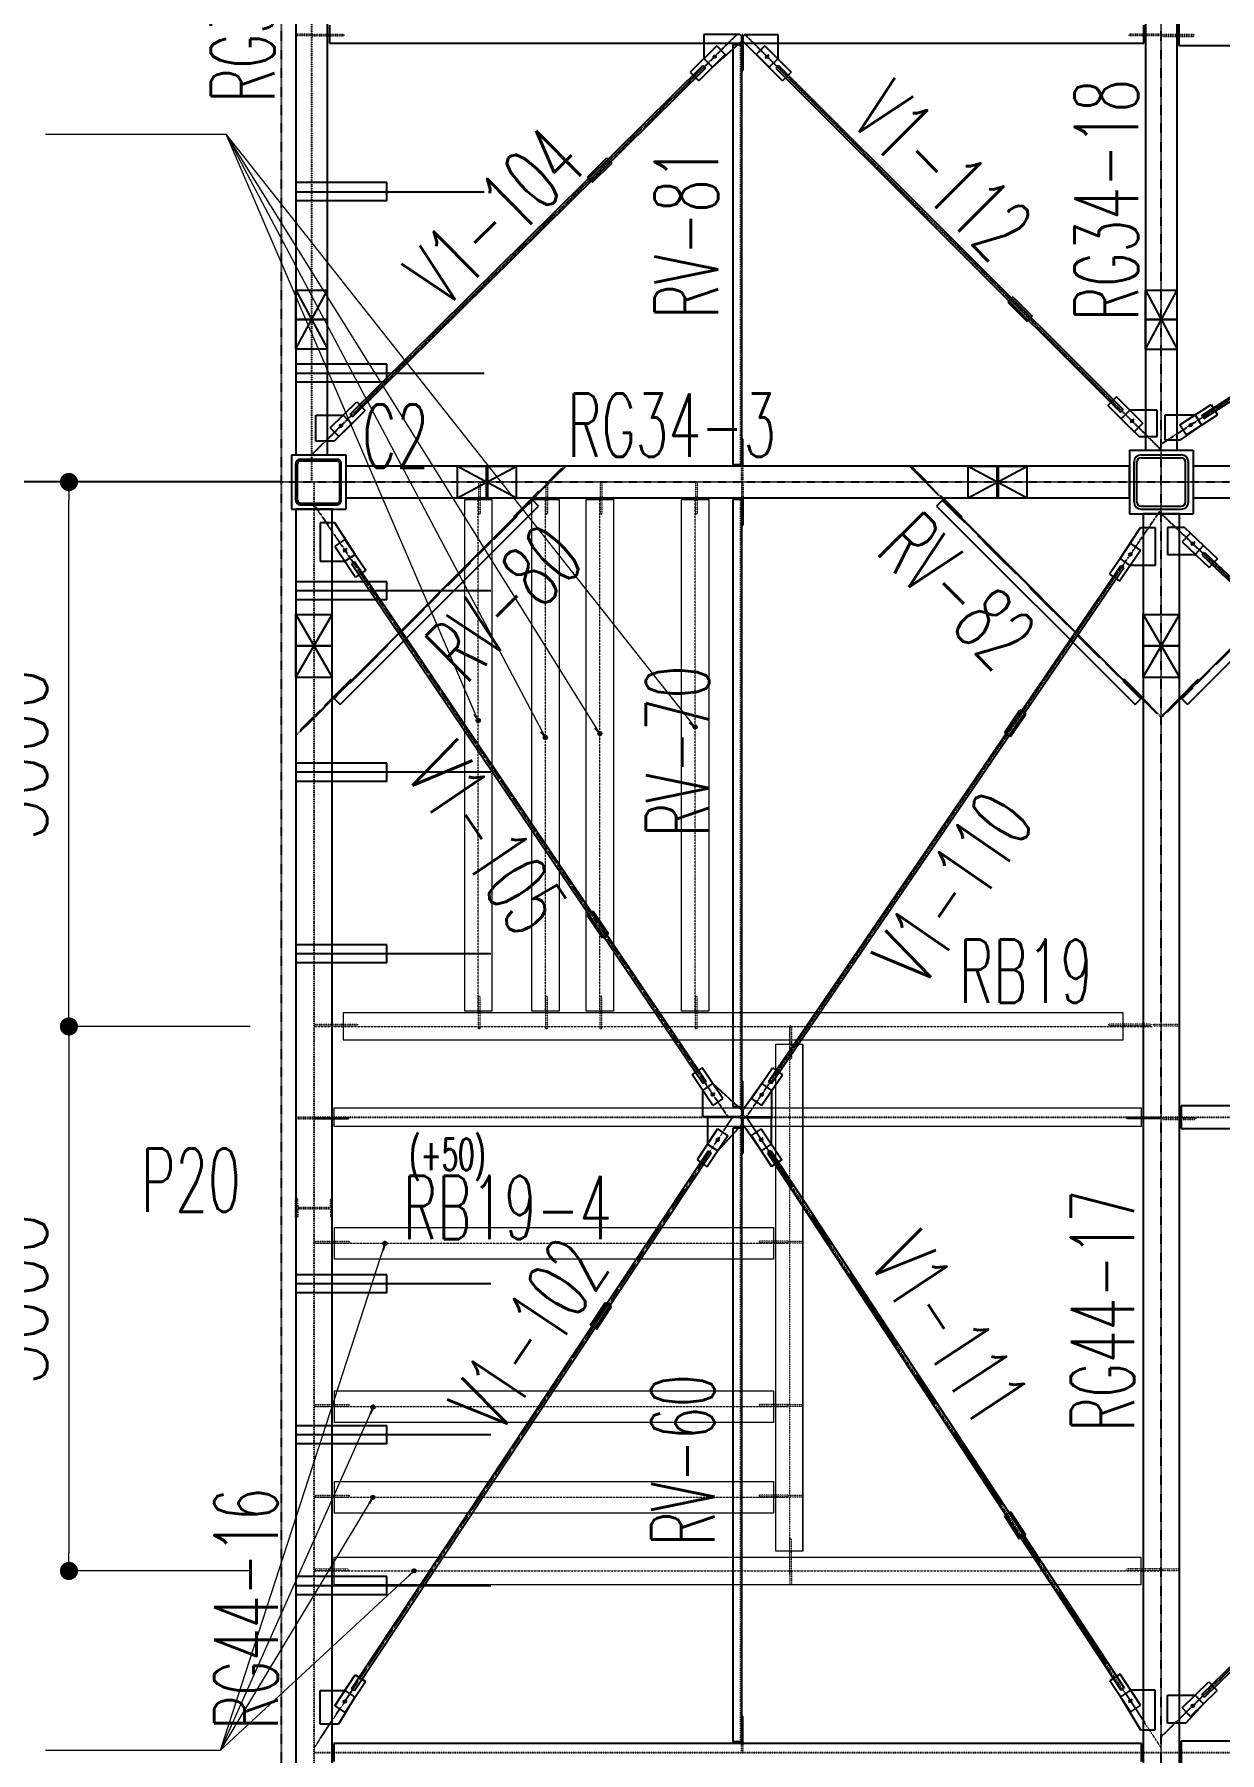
# Model space of a CAD drawing. Header units: millimetres. Extents: x -87051 to 180003, y -2961 to 97158.
# Drawn here: x 109552 to 116086, y 33099 to 42567 of the extents above; entities that cross this region are included whole.
import ezdxf

# ---------------------------------------------------------------- set-up
doc = ezdxf.new("R2010")
doc.units = ezdxf.units.MM
doc.header["$LTSCALE"] = 0.2
doc.header["$PDMODE"] = 1
doc.linetypes.add('CENTER', pattern=[2, 1.25, -0.25, 0.25, -0.25])
doc.linetypes.add('HIDDEN', pattern=[0.375, 0.25, -0.125])
doc.layers.get('Defpoints').update_dxf_attribs({"color": 40})
doc.layers.add('01-寸法１', color=6, linetype='Continuous')
doc.layers.add('ZZ-COMMENT', color=6, linetype='Continuous')
for name, color, linetype, lineweight, true_color in [('A_寸法', 1, 'Continuous', 9, 0xff0000), ('S-撤去', 5, 'Continuous', 9, 0x0000ff), ('S-新設', 1, 'Continuous', 9, 0xff0000)]:
    doc.layers.add(name, color=color, linetype=linetype, lineweight=lineweight, true_color=true_color)
doc.styles.add('Dim', font='simplex.shx', dxfattribs={"width": 0.7, "bigfont": 'extfont2.shx'})
doc.styles.get("Standard").update_dxf_attribs({"font": 'simplex.shx', "width": 0.8, "height": 700, "bigfont": 'extfont2.shx'})
doc.dimstyles.new('1-200', dxfattribs={"dimscale": 200, "dimtxt": 3, "dimasz": 1, "dimexe": 1, "dimexo": 1, "dimgap": 1, "dimtad": 1, "dimdec": 0, "dimtxsty": 'Dim', "dimblk": 'DOT', "dimcen": 2.5, "dimadec": 0, "dimazin": 0, "dimtfac": 1, "dimtdec": 0, "dimtix": 1, "dimtmove": 2, "dimatfit": 3, "dimldrblk": '引出線', "dimfxl": 1, "dimlwd": -1, "dimlwe": -1, "dimarcsym": 0})

# ---------------------------------------------------------------- blocks, each defined once
blk = doc.blocks.new('_Dot')
at = {"color": 0, "linetype": 'ByBlock', "lineweight": -2}
blk.add_line((-0.5, 0), (-1, 0), dxfattribs=at)
at = {"color": 0, "linetype": 'ByBlock', "const_width": 0.5}
blk.add_lwpolyline([(-0.25, 0, 1), (0.25, 0, 1)], format="xyb", close=True, dxfattribs=at)
blk = doc.blocks.new('*D7')
at = {"layer": 'A_寸法', "color": 0, "transparency": 16777216}
for p, q in [((110742.3, 40100.6), (109742.4, 40100.6)), ((109742.4, 37200.6), (109742.4, 40000.6)), ((110742.3, 37100.6), (109742.4, 37100.6))]:
    blk.add_line(p, q, dxfattribs=at)
at = {"layer": 'Defpoints', "color": 0, "transparency": 16777216}
for p in [(109742.4, 40100.6), (110742.3, 40100.6), (110742.3, 37100.6)]:
    blk.add_point(p, dxfattribs=at)
at = {"layer": 'A_寸法', "color": 0, "transparency": 16777216, "xscale": 100, "yscale": 100, "zscale": 100}
for p, rotation in [((109742.4, 40100.6), 90), ((109742.4, 37100.6), 270)]:
    blk.add_blockref('_Dot', p, dxfattribs=dict(at, rotation=rotation))
at = {"layer": 'A_寸法', "color": 0, "transparency": 16777216, "insert": (109422.4, 38600.6), "char_height": 400, "attachment_point": 5, "rotation": 90, "style": 'Dim'}
blk.add_mtext('3000', dxfattribs=at)
blk = doc.blocks.new('引出線')
at = {"color": 0, "linetype": 'ByBlock'}
for points in [[(0, 0), (-1.96, -0.4)], [(-1, 0), (0, 0)]]:
    blk.add_lwpolyline(points, dxfattribs=at)
blk = doc.blocks.new('*D6')
at = {"layer": 'A_寸法', "color": 0, "transparency": 16777216}
for p, q in [((110742.3, 37100.6), (109742.4, 37100.6)), ((109742.4, 37000.6), (109742.4, 34200.6)), ((110742.3, 34100.6), (109742.4, 34100.6))]:
    blk.add_line(p, q, dxfattribs=at)
at = {"layer": 'Defpoints', "color": 0, "transparency": 16777216}
for p in [(110742.3, 37100.6), (109742.4, 34100.6), (110742.3, 34100.6)]:
    blk.add_point(p, dxfattribs=at)
at = {"layer": 'A_寸法', "color": 0, "transparency": 16777216, "xscale": 100, "yscale": 100, "zscale": 100}
for p, rotation in [((109742.4, 37100.6), 90), ((109742.4, 34100.6), 270)]:
    blk.add_blockref('_Dot', p, dxfattribs=dict(at, rotation=rotation))
at = {"layer": 'A_寸法', "color": 0, "transparency": 16777216, "insert": (109422.4, 35600.6), "char_height": 400, "attachment_point": 5, "rotation": 90, "style": 'Dim'}
blk.add_mtext('3000', dxfattribs=at)
blk = doc.blocks.new('DOTSMALL')
at = {"color": 0, "linetype": 'ByBlock'}
blk.add_line((0, 0), (-1, 0), dxfattribs=at)
for radius in [0.25, 0.17, 0.09]:
    blk.add_circle((0, 0), radius, dxfattribs=at)

msp = doc.modelspace()

# ---------------------------------------------------------------- linework, layer by layer
at = {"color": 8, "linetype": 'CENTER'}
for p, q in [((110913.9, 16500.6), (110913.9, 47350.6)), ((115763.9, 16500.6), (115763.9, 47350.6)), ((111080.9, 40250.6), (113426.4, 42568.1)), ((113466.4, 42568.1), (115763.9, 40275.6)), ((115763.9, 40310.6), (119263.9, 42568.1)), ((110913.9, 40100.6), (161113.9, 40100.6)), ((111093.4, 39975.6), (113376.4, 36600.6)), ((113476.4, 36600.6), (115763.9, 39950.6)), ((115763.9, 39925.6), (119263.9, 36600.6)), ((111093.4, 33125.6), (113401.4, 36600.6)), ((113476.4, 36600.6), (115763.9, 33125.6)), ((115763.9, 33187.6), (119263.9, 36600.6))]:
    msp.add_line(p, q, dxfattribs=at)
at = {"color": 8, "linetype": 'HIDDEN'}
for p, q in [((111080.9, 40100.6), (111080.9, 45073.6)), ((111077.9, 42565.9), (110993.9, 42565.9)), ((110993.9, 42565.9), (110993.9, 42559.9)), ((111077.9, 42559.9), (110993.9, 42559.9)), ((111077.9, 42565.9), (111077.9, 42559.9)), ((111083.9, 42565.9), (111167.9, 42565.9)), ((111083.9, 42565.9), (111083.9, 42559.9)), ((111083.9, 42559.9), (111167.9, 42559.9)), ((111177.9, 42565.9), (111257.9, 42565.9)), ((111177.9, 42559.9), (111257.9, 42559.9)), ((111257.9, 42565.9), (111257.9, 42559.9)), ((113451.4, 42565.9), (113451.4, 42518.6)), ((113451.4, 42565.9), (113457.4, 42565.9)), ((113457.4, 42565.9), (113457.4, 42518.6)), ((115666.9, 42565.9), (115586.9, 42565.9)), ((115586.9, 42565.9), (115586.9, 42559.9)), ((115666.9, 42559.9), (115586.9, 42559.9)), ((115760.9, 42565.9), (115676.9, 42565.9)), ((115760.9, 42559.9), (115676.9, 42559.9)), ((115760.9, 42565.9), (115760.9, 42559.9)), ((115766.9, 42565.6), (115850.9, 42565.6)), ((115766.9, 42565.6), (115766.9, 42556.6)), ((115766.9, 42556.6), (115850.9, 42556.6)), ((115860.9, 42565.6), (115940.9, 42565.6)), ((115860.9, 42556.6), (115940.9, 42556.6)), ((115940.9, 42565.6), (115940.9, 42556.6)), ((113446.4, 40197.6), (113446.4, 42508.6)), ((112387.9, 40103.6), (112471.9, 40187.6)), ((112396.4, 40103.6), (112480.4, 40187.6)), ((112471.9, 40187.6), (112480.4, 40187.6)), ((113451.4, 40103.6), (113451.4, 40187.6)), ((113457.4, 40103.6), (113457.4, 40187.6)), ((114460.9, 40103.6), (114376.9, 40187.6)), ((114385.4, 40187.6), (114376.9, 40187.6)), ((114469.4, 40103.6), (114385.4, 40187.6)), ((111093.4, 29600.6), (111093.4, 40100.6)), ((112381.9, 40097.6), (112297.9, 40013.6)), ((112386.1, 40093.4), (112306.4, 40013.6)), ((112381.9, 40097.6), (112386.1, 40093.4)), ((112387.9, 40103.6), (112396.4, 40103.6)), ((113451.4, 40103.6), (113457.4, 40103.6)), ((113451.4, 40097.6), (113451.4, 40013.6)), ((113451.4, 40097.6), (113457.4, 40097.6)), ((113457.4, 40097.6), (113457.4, 40013.6)), ((114469.4, 40103.6), (114460.9, 40103.6)), ((114475.4, 40097.6), (114471.1, 40093.4)), ((114471.1, 40093.4), (114550.9, 40013.6)), ((114475.4, 40097.6), (114559.4, 40013.6)), ((111206.4, 38906.6), (112299.9, 40000.1)), ((113446.4, 36660.1), (113446.4, 40003.6)), ((114557.3, 40000.1), (115650.8, 38906.6)), ((115876.9, 38906.6), (116970.4, 40000.1)), ((111097.4, 38813.1), (111192.9, 38908.6)), ((111101.6, 38808.9), (111192.9, 38900.1)), ((115759.9, 38813.1), (115664.4, 38908.6)), ((115755.6, 38808.9), (115664.4, 38900.1)), ((115767.9, 38813.1), (115863.4, 38908.6)), ((115772.1, 38808.9), (115863.4, 38900.1)), ((111089.4, 38805.1), (110993.9, 38709.6)), ((111089.4, 38796.6), (110993.9, 38701.1)), ((111089.4, 38805.1), (111089.4, 38796.6)), ((111097.4, 38813.1), (111101.6, 38808.9)), ((115759.9, 38813.1), (115755.6, 38808.9)), ((115767.9, 38813.1), (115772.1, 38808.9)), ((110993.9, 38709.6), (110993.9, 38701.1)), ((113451.4, 36602.9), (113451.4, 36650.1)), ((113457.4, 36602.9), (113457.4, 36650.1)), ((111089.4, 36598.4), (110993.9, 36598.4)), ((110993.9, 36598.4), (110993.9, 36592.4)), ((111089.4, 36592.4), (110993.9, 36592.4)), ((111089.4, 36598.4), (111089.4, 36592.4)), ((111093.4, 36600.6), (115763.9, 36600.6)), ((113451.4, 36602.9), (113457.4, 36602.9)), ((113451.4, 36598.4), (113451.4, 36551.1)), ((113451.4, 36598.4), (113457.4, 36598.4)), ((113457.4, 36598.4), (113457.4, 36551.1)), ((115763.9, 36600.6), (122863.9, 36600.6)), ((115767.9, 36598.1), (115863.4, 36598.1)), ((115767.9, 36598.1), (115767.9, 36589.1)), ((115767.9, 36589.1), (115863.4, 36589.1)), ((115873.4, 36598.1), (115953.4, 36598.1)), ((115873.4, 36589.1), (115953.4, 36589.1)), ((115953.4, 36598.1), (115953.4, 36589.1)), ((113446.4, 33160.1), (113446.4, 36541.1)), ((110993.9, 36050.6), (110993.9, 36150.6)), ((111001.9, 36150.6), (110993.9, 36150.6)), ((111001.9, 36111.4), (111001.9, 36150.6)), ((111001.9, 36089.9), (111001.9, 36050.6)), ((111009.9, 36103.4), (111177.9, 36103.4)), ((111009.9, 36097.9), (111177.9, 36097.9)), ((111185.9, 36150.6), (111193.9, 36150.6)), ((111185.9, 36111.4), (111185.9, 36150.6)), ((111185.9, 36089.9), (111185.9, 36050.6)), ((111193.9, 36050.6), (111193.9, 36150.6)), ((111001.9, 36050.6), (110993.9, 36050.6)), ((111185.9, 36050.6), (111193.9, 36050.6)), ((113451.4, 33102.9), (113451.4, 33150.1)), ((113457.4, 33102.9), (113457.4, 33150.1)), ((111093.4, 33100.6), (115763.9, 33100.6)), ((113451.4, 33102.9), (113457.4, 33102.9)), ((115763.9, 33100.6), (122863.9, 33100.6))]:
    msp.add_line(p, q, dxfattribs=at)
at = {"color": 8, "linetype": 'Continuous'}
for p, q in [((110993.9, 44130.6), (110993.9, 40998.4)), ((111167.9, 40998.4), (111167.9, 44130.6)), ((115676.9, 44130.6), (115676.9, 40998.3)), ((115850.9, 40998.3), (115850.9, 44130.6)), ((111177.9, 42617.6), (111177.9, 42518.6)), ((115666.9, 42518.6), (115666.9, 42617.6)), ((115860.9, 42630.1), (115860.9, 42506.1)), ((111167.9, 42565.9), (111177.9, 42565.9)), ((111167.9, 42559.9), (111177.9, 42559.9)), ((111177.9, 42518.6), (115666.9, 42518.6)), ((113441.4, 42565.9), (113242.1, 42565.9)), ((113242.1, 42565.9), (113242.1, 42433.1)), ((113289.2, 42385.4), (113451.4, 42528.6)), ((113441.4, 42565.9), (113451.4, 42555.9)), ((113451.4, 42528.6), (113451.4, 42555.9)), ((113451.4, 42518.6), (113451.4, 42508.6)), ((113467.4, 42565.9), (113457.4, 42555.9)), ((113457.4, 42528.6), (113457.4, 42555.9)), ((113602, 42385.5), (113457.4, 42528.6)), ((113457.4, 42518.6), (113457.4, 42508.6)), ((113467.4, 42565.9), (113649.3, 42565.9)), ((113649.3, 42565.9), (113649.3, 42432.9)), ((115676.9, 42565.9), (115666.9, 42565.9)), ((115676.9, 42559.9), (115666.9, 42559.9)), ((115850.9, 42565.6), (115860.9, 42565.6)), ((115850.9, 42556.6), (115860.9, 42556.6)), ((113313.2, 42503.4), (113167.4, 42359.3)), ((113360.3, 42455.7), (113214.5, 42311.6)), ((113242.1, 42433.1), (113289.2, 42385.4)), ((113311.2, 42454.4), (113291.2, 42434.4)), ((113291.2, 42444.4), (113311.2, 42444.4)), ((113301.2, 42454.4), (113301.2, 42434.4)), ((113313.2, 42503.4), (113360.3, 42455.7)), ((113451.4, 42508.6), (113401.4, 42508.6)), ((113401.4, 42508.6), (113401.4, 40197.6)), ((113451.4, 40197.6), (113451.4, 42508.6)), ((113451.4, 42508.6), (113451.4, 42368.6)), ((113457.4, 42508.6), (113457.4, 42368.6)), ((113578.5, 42503.5), (113531.2, 42456.1)), ((113531.2, 42456.1), (113676.3, 42311.3)), ((113578.5, 42503.5), (113723.6, 42358.7)), ((113600.3, 42454.5), (113580.3, 42434.5)), ((113580.3, 42444.5), (113600.3, 42444.5)), ((113590.3, 42454.5), (113590.3, 42434.5)), ((113649.3, 42432.9), (113602, 42385.5)), ((115860.9, 42506.1), (122766.9, 42506.1)), ((111292.2, 40473.5), (113237.3, 42395.3)), ((111306.3, 40459.3), (113251.3, 42381.1)), ((113167.4, 42359.3), (113214.5, 42311.6)), ((113237.3, 42395.3), (113251.3, 42381.1)), ((113451.4, 42368.6), (113457.4, 42368.6)), ((113654, 42395.1), (113639.8, 42380.9)), ((113639.8, 42380.9), (115538.8, 40486.1)), ((113654, 42395.1), (115552.9, 40500.2)), ((113723.6, 42358.7), (113676.3, 42311.3)), ((115987.9, 40467), (118986.2, 42400.9)), ((115998.7, 40450.2), (118997, 42384.1)), ((112600.9, 41780.6), (112707.6, 41886)), ((112629, 41752.1), (112735.7, 41857.5)), ((112707.6, 41886), (112735.7, 41857.5)), ((112600.9, 41780.6), (112629, 41752.1)), ((111493.9, 41750.1), (110993.9, 41750.1)), ((110993.9, 41700.1), (112030.9, 41700.1)), ((111493.9, 41650.1), (111493.9, 41750.1)), ((111493.9, 41650.1), (110993.9, 41650.1)), ((110993.4, 41158.4), (111168.4, 41158.4)), ((110993.4, 40833.4), (110993.4, 41158.4)), ((110993.4, 40833.4), (111168.4, 41158.4)), ((110993.4, 41158.4), (111168.4, 40833.4)), ((111168.4, 40833.4), (111168.4, 41158.4)), ((114945.9, 41120.1), (114917.6, 41091.8)), ((114917.6, 41091.8), (115023.8, 40985.8)), ((114945.9, 41120.1), (115052.1, 41014.2)), ((115676.4, 41158.3), (115851.4, 41158.3)), ((115676.4, 40833.3), (115676.4, 41158.3)), ((115676.4, 40833.3), (115851.4, 41158.3)), ((115676.4, 41158.3), (115851.4, 40833.3)), ((115851.4, 40833.3), (115851.4, 41158.3)), ((110993.9, 40998.4), (111167.9, 40998.4)), ((115052.1, 41014.2), (115023.8, 40985.8)), ((115676.9, 40998.3), (115850.9, 40998.3)), ((111167.9, 40993.4), (110993.9, 40993.4)), ((110993.9, 40993.4), (110993.9, 40250.6)), ((111167.9, 40250.6), (111167.9, 40993.4)), ((115850.9, 40993.3), (115676.9, 40993.3)), ((115676.9, 40993.3), (115676.9, 40275.6)), ((115850.9, 40275.6), (115850.9, 40993.3)), ((110993.4, 40833.4), (111168.4, 40833.4)), ((115676.4, 40833.3), (115851.4, 40833.3)), ((111493.9, 40750.1), (110993.9, 40750.1)), ((111493.9, 40650.1), (111493.9, 40750.1)), ((110993.9, 40700.1), (112030.9, 40700.1)), ((111493.9, 40650.1), (110993.9, 40650.1)), ((111183.2, 40398.8), (111329.1, 40542.9)), ((111329.1, 40542.9), (111376.2, 40495.3)), ((115516.4, 40569.9), (115469.1, 40522.4)), ((115614.2, 40377.6), (115469.1, 40522.4)), ((115661.5, 40425.1), (115516.4, 40569.9)), ((115865.9, 40416.3), (116038.2, 40527.4)), ((116038.2, 40527.4), (116074.5, 40471.1)), ((111102.9, 40325.6), (111102.9, 40469.1)), ((111102.9, 40469.1), (111254.4, 40469.1)), ((111230.3, 40351.2), (111376.2, 40495.3)), ((111254.4, 40469.1), (111301.5, 40421.5)), ((111306.3, 40459.3), (111292.2, 40473.5)), ((115538.8, 40486.1), (115552.9, 40500.2)), ((115590.8, 40495.7), (115543.4, 40448.3)), ((115543.4, 40448.3), (115641.3, 40350.6)), ((115741.9, 40495.7), (115590.8, 40495.7)), ((115612.5, 40446.7), (115592.5, 40426.7)), ((115592.5, 40436.7), (115612.5, 40436.7)), ((115602.5, 40446.7), (115602.5, 40426.7)), ((115741.9, 40350.6), (115741.9, 40495.7)), ((115785.9, 40330.6), (115785.9, 40470.5)), ((115785.9, 40470.5), (115949.9, 40470.5)), ((115902.2, 40360), (116074.5, 40471.1)), ((115949.9, 40470.5), (115986.3, 40414.2)), ((115998.7, 40450.2), (115987.9, 40467)), ((111183.2, 40398.8), (111230.3, 40351.2)), ((111301.5, 40421.5), (111204.4, 40325.6)), ((111252.4, 40420.2), (111232.4, 40400.2)), ((111232.4, 40410.2), (111252.4, 40410.2)), ((111242.4, 40420.2), (111242.4, 40400.2)), ((113451.4, 40197.6), (113451.4, 40337.6)), ((113451.4, 40337.6), (113457.4, 40337.6)), ((113457.4, 40197.6), (113457.4, 40337.6)), ((115661.5, 40425.1), (115614.2, 40377.6)), ((115641.3, 40350.6), (115741.9, 40350.6)), ((115865.9, 40416.3), (115902.2, 40360)), ((115986.3, 40414.2), (115865.9, 40330.6)), ((115936.1, 40425.2), (115916.1, 40405.2)), ((115916.1, 40415.2), (115936.1, 40415.2)), ((115926.1, 40425.2), (115926.1, 40405.2)), ((110968.9, 40250.6), (111268.9, 40250.6)), ((110968.9, 40250.6), (110968.9, 39950.6)), ((110993.9, 40250.6), (111167.9, 40250.6)), ((111204.4, 40325.6), (111102.9, 40325.6)), ((111268.9, 40250.6), (111268.9, 39950.6)), ((115588.9, 40275.6), (115938.9, 40275.6)), ((115588.9, 40275.6), (115588.9, 39925.6)), ((115653.9, 40250.6), (115873.9, 40250.6)), ((115676.9, 40275.6), (115850.9, 40275.6)), ((115865.9, 40330.6), (115785.9, 40330.6)), ((115938.9, 40275.6), (115938.9, 39925.6)), ((110993.9, 39998.1), (110993.9, 40203.1)), ((111002.9, 39998.1), (111002.9, 40203.1)), ((111016.4, 40225.6), (111221.4, 40225.6)), ((111016.4, 40216.6), (111221.4, 40216.6)), ((111234.9, 39998.1), (111234.9, 40203.1)), ((111243.9, 39998.1), (111243.9, 40203.1)), ((111268.9, 40187.6), (111268.9, 40013.6)), ((112043.9, 40187.6), (111268.9, 40187.6)), ((111883.9, 40188.1), (112208.9, 40188.1)), ((111883.9, 40013.1), (111883.9, 40188.1)), ((111883.9, 40013.1), (112208.9, 40188.1)), ((111883.9, 40188.1), (112208.9, 40013.1)), ((112043.9, 40013.6), (112043.9, 40187.6)), ((112048.9, 40187.6), (112048.9, 40013.6)), ((114858.9, 40187.6), (112048.9, 40187.6)), ((112208.9, 40013.1), (112208.9, 40188.1)), ((113401.4, 40197.6), (113451.4, 40197.6)), ((113451.4, 40187.6), (113451.4, 40197.6)), ((113457.4, 40187.6), (113457.4, 40197.6)), ((114698.9, 40188.1), (115023.9, 40188.1)), ((114698.9, 40013.1), (114698.9, 40188.1)), ((114698.9, 40013.1), (115023.9, 40188.1)), ((114698.9, 40188.1), (115023.9, 40013.1)), ((114858.9, 40013.6), (114858.9, 40187.6)), ((114863.9, 40187.6), (114863.9, 40013.6)), ((115588.9, 40187.6), (114863.9, 40187.6)), ((115023.9, 40013.1), (115023.9, 40188.1)), ((115588.9, 40013.6), (115588.9, 40187.6)), ((115613.9, 39990.6), (115613.9, 40210.6)), ((115629.9, 39990.6), (115629.9, 40210.6)), ((115653.9, 40234.6), (115873.9, 40234.6)), ((115897.9, 39990.6), (115897.9, 40210.6)), ((115913.9, 39990.6), (115913.9, 40210.6)), ((115938.9, 40187.6), (115938.9, 40013.6)), ((116663.9, 40187.6), (115938.9, 40187.6)), ((110913.9, 40100.6), (106513.9, 40100.6)), ((110913.9, 40100.6), (106513.9, 40100.6)), ((111016.4, 39984.6), (111221.4, 39984.6)), ((111016.4, 39975.6), (111221.4, 39975.6)), ((112296.4, 40003.6), (111202.9, 38910.1)), ((111238.2, 38874.8), (112331.7, 39968.3)), ((111268.9, 40013.6), (112043.9, 40013.6)), ((111883.9, 40013.1), (112208.9, 40013.1)), ((112048.9, 40013.6), (114858.9, 40013.6)), ((112292.1, 40007.9), (112193.1, 39908.9)), ((112296.4, 40003.6), (112197.4, 39904.6)), ((112297.9, 40013.6), (112292.1, 40007.9)), ((112306.4, 40013.6), (112296.4, 40003.6)), ((112331.7, 39968.3), (112296.4, 40003.6)), ((113451.4, 40003.6), (113401.4, 40003.6)), ((113401.4, 40003.6), (113401.4, 36660.1)), ((113451.4, 40013.6), (113451.4, 40003.6)), ((113451.4, 36660.1), (113451.4, 40003.6)), ((113451.4, 40003.6), (113451.4, 39863.6)), ((113457.4, 40013.6), (113457.4, 40003.6)), ((113457.4, 40003.6), (113457.4, 39863.6)), ((114560.9, 40003.6), (114525.5, 39968.3)), ((114525.5, 39968.3), (115619, 38874.8)), ((114550.9, 40013.6), (114560.9, 40003.6)), ((114559.4, 40013.6), (114565.1, 40007.9)), ((115654.4, 38910.1), (114560.9, 40003.6)), ((114560.9, 40003.6), (114659.9, 39904.6)), ((114565.1, 40007.9), (114664.1, 39908.9)), ((114698.9, 40013.1), (115023.9, 40013.1)), ((114863.9, 40013.6), (115588.9, 40013.6)), ((115653.9, 39966.6), (115873.9, 39966.6)), ((116966.9, 40003.6), (115873.4, 38910.1)), ((115908.7, 38874.8), (117002.2, 39968.3)), ((115938.9, 40013.6), (116663.9, 40013.6)), ((110968.9, 39950.6), (111268.9, 39950.6)), ((111192.9, 39950.6), (110993.9, 39950.6)), ((110993.9, 39950.6), (110993.9, 39200.6)), ((111127.9, 39875.6), (111127.9, 39663.6)), ((111207.9, 39875.6), (111127.9, 39875.6)), ((111192.9, 39200.6), (111192.9, 39950.6)), ((111319.5, 39701.2), (111207.9, 39875.6)), ((112193.1, 39908.9), (112197.4, 39904.6)), ((113451.4, 39863.6), (113457.4, 39863.6)), ((114664.1, 39908.9), (114659.9, 39904.6)), ((115588.9, 39925.6), (115938.9, 39925.6)), ((115653.9, 39950.6), (115873.9, 39950.6)), ((115863.4, 39925.6), (115664.4, 39925.6)), ((115664.4, 39925.6), (115664.4, 39200.6)), ((115863.4, 39200.6), (115863.4, 39925.6)), ((111263.4, 39784), (111208, 39746.5)), ((111263.4, 39784), (111378.3, 39614.2)), ((115537.7, 39678.8), (115649.4, 39850.6)), ((115649.4, 39850.6), (115729.4, 39850.6)), ((115729.4, 39850.6), (115729.4, 39641)), ((115798.4, 39850.6), (115798.4, 39701.6)), ((115891.5, 39850.6), (115798.4, 39850.6)), ((115924.7, 39819), (115878.6, 39770.5)), ((115878.6, 39770.5), (116027.2, 39629.3)), ((115997.2, 39750.2), (115891.5, 39850.6)), ((115924.7, 39819), (116073.3, 39677.8)), ((115947.9, 39770.3), (115927.9, 39750.3)), ((115937.9, 39770.3), (115937.9, 39750.3)), ((111208, 39746.5), (111322.8, 39576.7)), ((111273.7, 39733.8), (111253.7, 39713.8)), ((111253.7, 39723.8), (111273.7, 39723.8)), ((111263.7, 39733.8), (111263.7, 39713.8)), ((111264, 39663.6), (111319.5, 39701.2)), ((115594.1, 39761.4), (115478.5, 39592.1)), ((115649.4, 39723.6), (115533.8, 39554.3)), ((115593.1, 39641), (115537.7, 39678.8)), ((115603.6, 39711.2), (115583.6, 39691.2)), ((115583.6, 39701.2), (115603.6, 39701.2)), ((115593.6, 39711.2), (115593.6, 39691.2)), ((115594.1, 39761.4), (115649.4, 39723.6)), ((115798.4, 39701.6), (115951.1, 39701.6)), ((115927.9, 39760.3), (115947.9, 39760.3)), ((115951.1, 39701.6), (115997.2, 39750.2)), ((116002.8, 39712.5), (115989, 39698)), ((115989, 39698), (119056.2, 36784.2)), ((116002.8, 39712.5), (119069.9, 36798.7)), ((116073.3, 39677.8), (116027.2, 39629.3)), ((111127.9, 39663.6), (111264, 39663.6)), ((111316.8, 39663.2), (111300.3, 39652)), ((111300.3, 39652), (113238.7, 36786.3)), ((111316.8, 39663.2), (113255.2, 36797.6)), ((111378.3, 39614.2), (111322.8, 39576.7)), ((113598.4, 36797), (115540.2, 39640.8)), ((113614.9, 36785.7), (115556.7, 39629.5)), ((115478.5, 39592.1), (115533.8, 39554.3)), ((115540.2, 39640.8), (115556.7, 39629.5)), ((115729.4, 39641), (115593.1, 39641)), ((111493.9, 39551.1), (110993.9, 39551.1)), ((112068.9, 39501.1), (110993.9, 39501.1)), ((111493.9, 39451.1), (111493.9, 39551.1)), ((111493.9, 39451.1), (110993.9, 39451.1)), ((110993.4, 39370.6), (111193.4, 39370.6)), ((110993.4, 39025.6), (110993.4, 39370.6)), ((110993.4, 39025.6), (111193.4, 39370.6)), ((110993.4, 39370.6), (111193.4, 39025.6)), ((111193.4, 39025.6), (111193.4, 39370.6)), ((115663.9, 39370.6), (115863.9, 39370.6)), ((115663.9, 39025.6), (115663.9, 39370.6)), ((115663.9, 39025.6), (115863.9, 39370.6)), ((115663.9, 39370.6), (115863.9, 39025.6)), ((115863.9, 39025.6), (115863.9, 39370.6)), ((110993.9, 39200.6), (111192.9, 39200.6)), ((111192.9, 39195.6), (110993.9, 39195.6)), ((110993.9, 39195.6), (110993.9, 30496.3)), ((111192.9, 30496.3), (111192.9, 39195.6)), ((115664.4, 39200.6), (115863.4, 39200.6)), ((115863.4, 39195.6), (115664.4, 39195.6)), ((115664.4, 39195.6), (115664.4, 30496.3)), ((115863.4, 30496.3), (115863.4, 39195.6)), ((110993.4, 39025.6), (111193.4, 39025.6)), ((111198.6, 38914.4), (111297.6, 39013.4)), ((111202.9, 38910.1), (111301.9, 39009.1)), ((111297.6, 39013.4), (111301.9, 39009.1)), ((115559.6, 39013.4), (115555.4, 39009.1)), ((115654.4, 38910.1), (115555.4, 39009.1)), ((115658.6, 38914.4), (115559.6, 39013.4)), ((115663.9, 39025.6), (115863.9, 39025.6)), ((115869.1, 38914.4), (115968.1, 39013.4)), ((115873.4, 38910.1), (115972.4, 39009.1)), ((115968.1, 39013.4), (115972.4, 39009.1)), ((111192.9, 38908.6), (111198.6, 38914.4)), ((115664.4, 38908.6), (115658.6, 38914.4)), ((115863.4, 38908.6), (115869.1, 38914.4)), ((111192.9, 38900.1), (111202.9, 38910.1)), ((111202.9, 38910.1), (111238.2, 38874.8)), ((114899.7, 38720.5), (114984.3, 38844.4)), ((114932.8, 38698), (115017.3, 38821.8)), ((114984.3, 38844.4), (115017.3, 38821.8)), ((115619, 38874.8), (115654.4, 38910.1)), ((115664.4, 38900.1), (115654.4, 38910.1)), ((115863.4, 38900.1), (115873.4, 38910.1)), ((115873.4, 38910.1), (115908.7, 38874.8)), ((114899.7, 38720.5), (114932.8, 38698)), ((111493.9, 38551.1), (110993.9, 38551.1)), ((111493.9, 38451.1), (111493.9, 38551.1)), ((112068.9, 38501.1), (110993.9, 38501.1)), ((111493.9, 38451.1), (110993.9, 38451.1)), ((112632.3, 37736.3), (112599.2, 37713.9)), ((112599.2, 37713.9), (112683.2, 37589.6)), ((112632.3, 37736.3), (112716.4, 37612)), ((112716.4, 37612), (112683.2, 37589.6)), ((111493.9, 37551.1), (110993.9, 37551.1)), ((112068.9, 37501.1), (110993.9, 37501.1)), ((111493.9, 37451.1), (111493.9, 37551.1)), ((111493.9, 37451.1), (110993.9, 37451.1)), ((113232.7, 36872.8), (113177.2, 36835.3)), ((113292, 36665.5), (113177.2, 36835.3)), ((113347.5, 36703), (113232.7, 36872.8)), ((113505.7, 36702.9), (113621.3, 36872.2)), ((113561, 36665.1), (113676.6, 36834.4)), ((113621.3, 36872.2), (113676.6, 36834.4)), ((113236, 36748.3), (113291.5, 36785.9)), ((113236, 36602.9), (113236, 36748.3)), ((113238.7, 36786.3), (113255.2, 36797.6)), ((113301.8, 36735.7), (113281.8, 36715.7)), ((113291.5, 36785.9), (113451.4, 36640.1)), ((113291.8, 36735.7), (113291.8, 36715.7)), ((113451.4, 36660.1), (113451.4, 36800.1)), ((113451.4, 36800.1), (113457.4, 36800.1)), ((113457.4, 36660.1), (113457.4, 36800.1)), ((113562.1, 36785.5), (113457.4, 36640.1)), ((113571.5, 36735.3), (113551.5, 36715.3)), ((113561.5, 36735.3), (113561.5, 36715.3)), ((113617.4, 36747.7), (113562.1, 36785.5)), ((113614.9, 36785.7), (113598.4, 36797)), ((113617.4, 36602.9), (113617.4, 36747.7)), ((113281.8, 36725.7), (113301.8, 36725.7)), ((113347.5, 36703), (113292, 36665.5)), ((113401.4, 36660.1), (113451.4, 36660.1)), ((113451.4, 36650.1), (113451.4, 36660.1)), ((113451.4, 36640.1), (113451.4, 36612.9)), ((113457.4, 36650.1), (113457.4, 36660.1)), ((113457.4, 36640.1), (113457.4, 36612.9)), ((113505.7, 36702.9), (113561, 36665.1)), ((113551.5, 36725.3), (113571.5, 36725.3)), ((115873.4, 36662.6), (115873.4, 36538.6)), ((122754.4, 36662.6), (115873.4, 36662.6)), ((113441.4, 36602.9), (113236, 36602.9)), ((113441.4, 36598.4), (113262.8, 36598.4)), ((113262.8, 36598.4), (113262.8, 36452.5)), ((113318.6, 36415.5), (113451.4, 36561.1)), ((113441.4, 36602.9), (113451.4, 36612.9)), ((113441.4, 36598.4), (113451.4, 36588.4)), ((113451.4, 36561.1), (113451.4, 36588.4)), ((113451.4, 36551.1), (113451.4, 36541.1)), ((113467.4, 36602.9), (113457.4, 36612.9)), ((113467.4, 36598.4), (113457.4, 36588.4)), ((113457.4, 36561.1), (113457.4, 36588.4)), ((113557.8, 36416), (113457.4, 36561.1)), ((113457.4, 36551.1), (113457.4, 36541.1)), ((113467.4, 36602.9), (113617.4, 36602.9)), ((113467.4, 36598.4), (113613.8, 36598.4)), ((113613.8, 36598.4), (113613.8, 36452.8)), ((115863.4, 36598.1), (115873.4, 36598.1)), ((115863.4, 36589.1), (115873.4, 36589.1)), ((113318.2, 36535.8), (113204.7, 36365.1)), ((113374, 36498.8), (113260.5, 36328)), ((113262.8, 36452.5), (113318.6, 36415.5)), ((113328.4, 36485.7), (113308.4, 36465.7)), ((113308.4, 36475.7), (113328.4, 36475.7)), ((113318.2, 36535.8), (113374, 36498.8)), ((113318.4, 36485.7), (113318.4, 36465.7)), ((113451.4, 36541.1), (113401.4, 36541.1)), ((113401.4, 36541.1), (113401.4, 33160.1)), ((113451.4, 33160.1), (113451.4, 36541.1)), ((113451.4, 36541.1), (113451.4, 36401.1)), ((113457.4, 36541.1), (113457.4, 36401.1)), ((113558.8, 36536.3), (113502.8, 36499.5)), ((113502.8, 36499.5), (113615.6, 36328.3)), ((113568.3, 36486.2), (113548.3, 36466.2)), ((113548.3, 36476.2), (113568.3, 36476.2)), ((113613.8, 36452.8), (113557.8, 36416)), ((113558.3, 36486.2), (113558.3, 36466.2)), ((113558.8, 36536.3), (113671.5, 36365.1)), ((115873.4, 36538.6), (122754.4, 36538.6)), ((111299.2, 33453.5), (113265.8, 36414.6)), ((111315.8, 33442.5), (113282.5, 36403.5)), ((113204.7, 36365.1), (113260.5, 36328)), ((113265.8, 36414.6), (113282.5, 36403.5)), ((113451.4, 36401.1), (113457.4, 36401.1)), ((113610.7, 36414.8), (113593.9, 36403.8)), ((113593.9, 36403.8), (115541.6, 33445)), ((113610.7, 36414.8), (115558.4, 33456)), ((113671.5, 36365.1), (113615.6, 36328.3)), ((115988.2, 33420.3), (119060, 36415.8)), ((116002.1, 33406), (119074, 36401.5)), ((111493.9, 35732.1), (110993.9, 35732.1)), ((111493.9, 35632.1), (111493.9, 35732.1)), ((112068.9, 35682.1), (110993.9, 35682.1)), ((111493.9, 35632.1), (110993.9, 35632.1)), ((112616.7, 35455.3), (112699.7, 35580.2)), ((112650, 35433.2), (112733, 35558.1)), ((112699.7, 35580.2), (112733, 35558.1)), ((112616.7, 35455.3), (112650, 35433.2)), ((111493.9, 34900.6), (110993.9, 34900.6)), ((112068.9, 34850.6), (110993.9, 34850.6)), ((111493.9, 34800.6), (111493.9, 34900.6)), ((111493.9, 34800.6), (110993.9, 34800.6)), ((114932.1, 34425.5), (114898.7, 34403.5)), ((114898.7, 34403.5), (114981.2, 34278.2)), ((114932.1, 34425.5), (115014.6, 34300.2)), ((115014.6, 34300.2), (114981.2, 34278.2)), ((111493.9, 34069.1), (110993.9, 34069.1)), ((112068.9, 34019.1), (110993.9, 34019.1)), ((111493.9, 33969.1), (111493.9, 34069.1)), ((111493.9, 33969.1), (110993.9, 33969.1)), ((111207.7, 33358.2), (111321.1, 33529)), ((111321.1, 33529), (111376.9, 33491.9)), ((115536.7, 33531.6), (115480.8, 33494.8)), ((115649.5, 33360.4), (115536.7, 33531.6)), ((111127.9, 33255.6), (111127.9, 33441.5)), ((111127.9, 33441.5), (111263, 33441.5)), ((111263, 33441.5), (111318.8, 33404.5)), ((111263.5, 33321.2), (111376.9, 33491.9)), ((111315.8, 33442.5), (111299.2, 33453.5)), ((115593.5, 33323.5), (115480.8, 33494.8)), ((115594.5, 33443.9), (115538.5, 33407.1)), ((115541.6, 33445), (115558.4, 33456)), ((115729.4, 33443.9), (115594.5, 33443.9)), ((115729.4, 33225.6), (115729.4, 33443.9)), ((115878.7, 33346.3), (116025.4, 33489.5)), ((115925.5, 33298.4), (116072.2, 33441.5)), ((116025.4, 33489.5), (116072.2, 33441.5)), ((111207.7, 33358.2), (111263.5, 33321.2)), ((111318.8, 33404.5), (111227.9, 33255.6)), ((111273.2, 33391.3), (111253.2, 33371.3)), ((111253.2, 33381.3), (111273.2, 33381.3)), ((111263.2, 33391.3), (111263.2, 33371.3)), ((115538.5, 33407.1), (115649.4, 33225.6)), ((115604, 33393.7), (115584, 33373.7)), ((115584, 33383.7), (115604, 33383.7)), ((115649.5, 33360.4), (115593.5, 33323.5)), ((115594, 33393.7), (115594, 33373.7)), ((115798.4, 33262.6), (115798.4, 33416.2)), ((115798.4, 33416.2), (115950.3, 33416.2)), ((115878.7, 33346.3), (115925.5, 33298.4)), ((115997, 33368.2), (115898.4, 33262.6)), ((115947.9, 33367.3), (115927.9, 33347.3)), ((115927.9, 33357.3), (115947.9, 33357.3)), ((115937.9, 33367.3), (115937.9, 33347.3)), ((115950.3, 33416.2), (115997, 33368.2)), ((116002.1, 33406), (115988.2, 33420.3)), ((111227.9, 33255.6), (111127.9, 33255.6)), ((113451.4, 33160.1), (113451.4, 33300.1)), ((113451.4, 33300.1), (113457.4, 33300.1)), ((113457.4, 33160.1), (113457.4, 33300.1)), ((115898.4, 33262.6), (115798.4, 33262.6)), ((111202.9, 33150.1), (111202.9, 33051.1)), ((115654.4, 33150.1), (111202.9, 33150.1)), ((113401.4, 33160.1), (113451.4, 33160.1)), ((113451.4, 33150.1), (113451.4, 33160.1)), ((113457.4, 33150.1), (113457.4, 33160.1)), ((115649.4, 33225.6), (115729.4, 33225.6)), ((115654.4, 33051.1), (115654.4, 33150.1)), ((115873.4, 33162.6), (115873.4, 33038.6)), ((122754.4, 33162.6), (115873.4, 33162.6))]:
    msp.add_line(p, q, dxfattribs=at)
for centre in [(113301.2, 42444.4), (113590.3, 42444.5), (115602.5, 40436.7), (111242.4, 40410.2), (115926.1, 40415.2), (115937.9, 39760.3), (111263.7, 39723.8), (115593.6, 39701.2), (113291.8, 36725.7), (113561.5, 36725.3), (113318.4, 36475.7), (113558.3, 36476.2), (111263.2, 33381.3), (115594, 33383.7), (115937.9, 33357.3)]:
    msp.add_circle(centre, 6.7, dxfattribs=at)
for centre, radius, start, end in [((115653.9, 40210.6), 40, 90, 180), ((115873.9, 40210.6), 40, 0, 90), ((111016.4, 40203.1), 22.5, 90, 180), ((111016.4, 40203.1), 13.5, 90, 180), ((111221.4, 40203.1), 22.5, 0, 90), ((111221.4, 40203.1), 13.5, 0, 90), ((115653.9, 40210.6), 24, 90, 180), ((115873.9, 40210.6), 24, 0, 90), ((111016.4, 39998.1), 22.5, 180, 270), ((111016.4, 39998.1), 13.5, 180, 270), ((111221.4, 39998.1), 22.5, 270, 0), ((111221.4, 39998.1), 13.5, 270, 0), ((115653.9, 39990.6), 40, 180, 270), ((115653.9, 39990.6), 24, 180, 270), ((115873.9, 39990.6), 40, 270, 0), ((115873.9, 39990.6), 24, 270, 0)]:
    msp.add_arc(centre, radius, start, end, dxfattribs=at)
at = {"color": 8, "linetype": 'HIDDEN'}
for centre, start, end in [((111009.9, 36111.4), 180, 270), ((111009.9, 36089.9), 90, 180), ((111177.9, 36111.4), 270, 0), ((111177.9, 36089.9), 0, 90)]:
    msp.add_arc(centre, 8, start, end, dxfattribs=at)
at = {"layer": 'S-撤去', "linetype": 'Continuous'}
for p, q in [((111202.9, 36650.1), (111202.9, 36551.1)), ((115654.4, 36650.1), (111202.9, 36650.1)), ((115654.4, 36551.1), (115654.4, 36650.1)), ((111097.4, 36598.4), (111192.9, 36598.4)), ((111097.4, 36598.4), (111097.4, 36592.4)), ((111097.4, 36592.4), (111192.9, 36592.4)), ((111192.9, 36598.4), (111202.9, 36598.4)), ((111192.9, 36592.4), (111202.9, 36592.4)), ((111202.9, 36598.4), (111282.9, 36598.4)), ((111202.9, 36592.4), (111282.9, 36592.4)), ((111202.9, 36551.1), (115654.4, 36551.1)), ((111282.9, 36598.4), (111282.9, 36592.4)), ((115654.4, 36598.4), (115574.4, 36598.4)), ((115574.4, 36598.4), (115574.4, 36592.4)), ((115654.4, 36592.4), (115574.4, 36592.4)), ((115664.4, 36598.4), (115654.4, 36598.4)), ((115664.4, 36592.4), (115654.4, 36592.4)), ((115759.9, 36598.4), (115664.4, 36598.4)), ((115759.9, 36592.4), (115664.4, 36592.4)), ((115759.9, 36598.4), (115759.9, 36592.4))]:
    msp.add_line(p, q, dxfattribs=at)
at = {"layer": 'S-新設'}
for p, q in [((109613, 42017.3), (110609.8, 42017.3)), ((110576.4, 33112.1), (109614, 33112.1))]:
    msp.add_line(p, q, dxfattribs=at)
at = {"layer": 'S-新設', "linetype": 'HIDDEN'}
for p, q in [((112000.9, 40100.6), (112000.9, 40013.6)), ((112009.9, 40100.6), (112000.9, 40100.6)), ((112009.9, 40100.6), (112009.9, 40013.6)), ((112370.9, 40100.6), (112370.9, 40013.6)), ((112379.9, 40100.6), (112370.9, 40100.6)), ((112379.9, 40100.6), (112379.9, 40013.6)), ((112670.9, 40100.6), (112670.9, 40013.6)), ((112679.9, 40100.6), (112670.9, 40100.6)), ((112679.9, 40100.6), (112679.9, 40013.6)), ((113195.9, 40100.6), (113195.9, 40013.6)), ((113204.9, 40100.6), (113195.9, 40100.6)), ((113204.9, 40100.6), (113204.9, 40013.6)), ((112000.9, 40003.6), (112000.9, 39923.6)), ((112009.9, 40003.6), (112009.9, 39923.6)), ((112370.9, 40003.6), (112370.9, 39923.6)), ((112379.9, 40003.6), (112379.9, 39923.6)), ((112670.9, 40003.6), (112670.9, 39923.6)), ((112679.9, 40003.6), (112679.9, 39923.6)), ((113195.9, 40003.6), (113195.9, 39923.6)), ((113204.9, 40003.6), (113204.9, 39923.6)), ((112009.9, 39923.6), (112000.9, 39923.6)), ((112379.9, 39923.6), (112370.9, 39923.6)), ((112679.9, 39923.6), (112670.9, 39923.6)), ((113204.9, 39923.6), (113195.9, 39923.6)), ((112000.9, 37185.1), (112000.9, 37265.1)), ((112009.9, 37265.1), (112000.9, 37265.1)), ((112009.9, 37185.1), (112009.9, 37265.1)), ((112370.9, 37185.1), (112370.9, 37265.1)), ((112379.9, 37265.1), (112370.9, 37265.1)), ((112379.9, 37185.1), (112379.9, 37265.1)), ((112670.9, 37185.1), (112670.9, 37265.1)), ((112679.9, 37265.1), (112670.9, 37265.1)), ((112679.9, 37185.1), (112679.9, 37265.1)), ((113195.9, 37185.1), (113195.9, 37265.1)), ((113204.9, 37265.1), (113195.9, 37265.1)), ((113204.9, 37185.1), (113204.9, 37265.1)), ((112000.9, 37088.1), (112000.9, 37175.1)), ((112009.9, 37088.1), (112009.9, 37175.1)), ((112370.9, 37088.1), (112370.9, 37175.1)), ((112379.9, 37088.1), (112379.9, 37175.1)), ((112670.9, 37088.1), (112670.9, 37175.1)), ((112679.9, 37088.1), (112679.9, 37175.1)), ((113195.9, 37088.1), (113195.9, 37175.1)), ((113204.9, 37088.1), (113204.9, 37175.1)), ((111099.9, 37112.4), (111243.4, 37112.4)), ((111099.9, 37112.4), (111099.9, 37103.4)), ((111099.9, 37103.4), (111243.4, 37103.4)), ((111253.4, 37112.4), (111333.4, 37112.4)), ((111253.4, 37103.4), (111333.4, 37103.4)), ((111333.4, 37112.4), (111333.4, 37103.4)), ((112009.9, 37088.1), (112000.9, 37088.1)), ((112379.9, 37088.1), (112370.9, 37088.1)), ((112679.9, 37088.1), (112670.9, 37088.1)), ((113204.9, 37088.1), (113195.9, 37088.1)), ((113713.9, 37100.6), (113713.9, 34075.6)), ((113713.9, 37100.6), (113713.9, 34075.6)), ((113716.6, 37104.1), (113725.6, 37104.1)), ((113716.6, 37097.1), (113716.6, 37013.1)), ((113716.6, 37097.1), (113725.6, 37097.1)), ((113725.6, 37097.1), (113725.6, 37013.1)), ((115553.4, 37112.4), (115473.4, 37112.4)), ((115473.4, 37112.4), (115473.4, 37103.4)), ((115553.4, 37103.4), (115473.4, 37103.4)), ((115706.9, 37112.4), (115563.4, 37112.4)), ((115706.9, 37103.4), (115563.4, 37103.4)), ((115706.9, 37112.4), (115706.9, 37103.4)), ((115719.9, 37112.4), (115863.4, 37112.4)), ((115719.9, 37112.4), (115719.9, 37103.4)), ((115719.9, 37103.4), (115863.4, 37103.4)), ((113716.6, 37003.1), (113716.6, 36923.1)), ((113725.6, 37003.1), (113725.6, 36923.1)), ((113716.6, 36923.1), (113725.6, 36923.1)), ((111100, 35917.4), (111197.1, 35917.4)), ((111100, 35917.4), (111100, 35908.4)), ((111100, 35908.4), (111197.1, 35908.4)), ((111207.1, 35917.4), (111287.1, 35917.4)), ((111207.1, 35908.4), (111287.1, 35908.4)), ((111287.1, 35917.4), (111287.1, 35908.4)), ((113626.8, 35917.4), (113546.8, 35917.4)), ((113546.8, 35917.4), (113546.8, 35908.4)), ((113626.8, 35908.4), (113546.8, 35908.4)), ((113707.4, 35917.4), (113636.8, 35917.4)), ((113707.4, 35908.4), (113636.8, 35908.4)), ((113707.4, 35917.4), (113707.4, 35908.4)), ((113720.4, 35917.4), (113788.4, 35917.4)), ((113720.4, 35917.4), (113720.4, 35908.4)), ((113720.4, 35908.4), (113788.4, 35908.4)), ((111100, 35017.4), (111197.1, 35017.4)), ((111100, 35017.4), (111100, 35008.4)), ((111100, 35008.4), (111197.1, 35008.4)), ((111207.1, 35017.4), (111287.1, 35017.4)), ((111207.1, 35008.4), (111287.1, 35008.4)), ((111287.1, 35017.4), (111287.1, 35008.4)), ((113626.8, 35017.4), (113546.8, 35017.4)), ((113546.8, 35017.4), (113546.8, 35008.4)), ((113626.8, 35008.4), (113546.8, 35008.4)), ((113707.4, 35017.4), (113636.8, 35017.4)), ((113707.4, 35008.4), (113636.8, 35008.4)), ((113707.4, 35017.4), (113707.4, 35008.4)), ((113720.4, 35017.4), (113788.4, 35017.4)), ((113720.4, 35017.4), (113720.4, 35008.4)), ((113720.4, 35008.4), (113788.4, 35008.4)), ((111100, 34517.4), (111197.1, 34517.4)), ((111100, 34517.4), (111100, 34508.4)), ((111100, 34508.4), (111197.1, 34508.4)), ((111207.1, 34517.4), (111287.1, 34517.4)), ((111207.1, 34508.4), (111287.1, 34508.4)), ((111287.1, 34517.4), (111287.1, 34508.4)), ((113626.8, 34517.4), (113546.8, 34517.4)), ((113546.8, 34517.4), (113546.8, 34508.4)), ((113626.8, 34508.4), (113546.8, 34508.4)), ((113707.4, 34517.4), (113636.8, 34517.4)), ((113707.4, 34508.4), (113636.8, 34508.4)), ((113707.4, 34517.4), (113707.4, 34508.4)), ((113720.4, 34517.4), (113788.4, 34517.4)), ((113720.4, 34517.4), (113720.4, 34508.4)), ((113720.4, 34508.4), (113788.4, 34508.4)), ((113716.6, 34210.1), (113716.6, 34278.1)), ((113716.6, 34278.1), (113725.6, 34278.1)), ((113725.6, 34210.1), (113725.6, 34278.1)), ((113716.6, 34104.1), (113716.6, 34200.1)), ((113725.6, 34104.1), (113725.6, 34200.1)), ((111099.9, 34112.4), (111192.6, 34112.4)), ((111099.9, 34112.4), (111099.9, 34103.4)), ((111099.9, 34103.4), (111192.6, 34103.4)), ((111202.6, 34112.4), (111282.6, 34112.4)), ((111202.6, 34103.4), (111282.6, 34103.4)), ((111282.6, 34112.4), (111282.6, 34103.4)), ((113716.6, 34104.1), (113725.6, 34104.1)), ((113716.6, 34097.1), (113725.6, 34097.1)), ((113716.6, 34097.1), (113716.6, 34026.1)), ((113725.6, 34097.1), (113725.6, 34026.1)), ((115653.5, 34112.4), (115573.5, 34112.4)), ((115573.5, 34112.4), (115573.5, 34103.4)), ((115653.5, 34103.4), (115573.5, 34103.4)), ((115757.4, 34112.4), (115663.5, 34112.4)), ((115757.4, 34103.4), (115663.5, 34103.4)), ((115757.4, 34112.4), (115757.4, 34103.4)), ((115770.4, 34112.4), (115863.4, 34112.4)), ((115770.4, 34112.4), (115770.4, 34103.4)), ((115770.4, 34103.4), (115863.4, 34103.4)), ((113716.6, 34026.1), (113725.6, 34026.1))]:
    msp.add_line(p, q, dxfattribs=at)
at = {"layer": 'S-新設', "linetype": 'Continuous'}
for p, q in [((111923.9, 37185.1), (111923.9, 40003.6)), ((111923.9, 40003.6), (112073.9, 40003.6)), ((112000.9, 40013.6), (112000.9, 40003.6)), ((112009.9, 40013.6), (112009.9, 40003.6)), ((112073.9, 40003.6), (112073.9, 37185.1)), ((112293.9, 37185.1), (112293.9, 40003.6)), ((112293.9, 40003.6), (112443.9, 40003.6)), ((112370.9, 40013.6), (112370.9, 40003.6)), ((112379.9, 40013.6), (112379.9, 40003.6)), ((112443.9, 40003.6), (112443.9, 37185.1)), ((112593.9, 37185.1), (112593.9, 40003.6)), ((112593.9, 40003.6), (112743.9, 40003.6)), ((112670.9, 40013.6), (112670.9, 40003.6)), ((112679.9, 40013.6), (112679.9, 40003.6)), ((112743.9, 40003.6), (112743.9, 37185.1)), ((113118.9, 37185.1), (113118.9, 40003.6)), ((113118.9, 40003.6), (113268.9, 40003.6)), ((113195.9, 40013.6), (113195.9, 40003.6)), ((113204.9, 40013.6), (113204.9, 40003.6)), ((113268.9, 40003.6), (113268.9, 37185.1)), ((111253.4, 37175.1), (111253.4, 37026.1)), ((115553.4, 37175.1), (111253.4, 37175.1)), ((112073.9, 37185.1), (111923.9, 37185.1)), ((112000.9, 37175.1), (112000.9, 37185.1)), ((112009.9, 37175.1), (112009.9, 37185.1)), ((112443.9, 37185.1), (112293.9, 37185.1)), ((112370.9, 37175.1), (112370.9, 37185.1)), ((112379.9, 37175.1), (112379.9, 37185.1)), ((112743.9, 37185.1), (112593.9, 37185.1)), ((112670.9, 37175.1), (112670.9, 37185.1)), ((112679.9, 37175.1), (112679.9, 37185.1)), ((113268.9, 37185.1), (113118.9, 37185.1)), ((113195.9, 37175.1), (113195.9, 37185.1)), ((113204.9, 37175.1), (113204.9, 37185.1)), ((115553.4, 37026.1), (115553.4, 37175.1)), ((111243.4, 37112.4), (111253.4, 37112.4)), ((111243.4, 37103.4), (111253.4, 37103.4)), ((111253.4, 37026.1), (115553.4, 37026.1)), ((115563.4, 37112.4), (115553.4, 37112.4)), ((115563.4, 37103.4), (115553.4, 37103.4)), ((113639.4, 37003.1), (113788.4, 37003.1)), ((113639.4, 34210.1), (113639.4, 37003.1)), ((113639.4, 34210.1), (113639.4, 37003.1)), ((113716.6, 37013.1), (113716.6, 37003.1)), ((113725.6, 37013.1), (113725.6, 37003.1)), ((113788.4, 37003.1), (113788.4, 34210.1)), ((113788.4, 34210.1), (113788.4, 37003.1)), ((111197.1, 35917.4), (111207.1, 35917.4)), ((111197.1, 35908.4), (111207.1, 35908.4)), ((113636.8, 35917.4), (113626.8, 35917.4)), ((113636.8, 35908.4), (113626.8, 35908.4)), ((111197.1, 35017.4), (111207.1, 35017.4)), ((111197.1, 35008.4), (111207.1, 35008.4)), ((113636.8, 35017.4), (113626.8, 35017.4)), ((113636.8, 35008.4), (113626.8, 35008.4)), ((111197.1, 34517.4), (111207.1, 34517.4)), ((111197.1, 34508.4), (111207.1, 34508.4)), ((113636.8, 34517.4), (113626.8, 34517.4)), ((113636.8, 34508.4), (113626.8, 34508.4)), ((113788.4, 34210.1), (113639.4, 34210.1)), ((113716.6, 34200.1), (113716.6, 34210.1)), ((113725.6, 34200.1), (113725.6, 34210.1)), ((111192.6, 34112.4), (111202.6, 34112.4)), ((111192.6, 34103.4), (111202.6, 34103.4)), ((111202.6, 34175.1), (111202.6, 34026.1)), ((115653.5, 34175.1), (111202.6, 34175.1)), ((115653.5, 34026.1), (115653.5, 34175.1)), ((115663.5, 34112.4), (115653.5, 34112.4)), ((115663.5, 34103.4), (115653.5, 34103.4)), ((111202.6, 34026.1), (115653.5, 34026.1))]:
    msp.add_line(p, q, dxfattribs=at)
at = {"layer": 'S-新設', "linetype": 'HIDDEN', "ltscale": 5}
for p, q in [((111998.9, 37185.1), (111998.9, 40003.6)), ((112368.9, 37185.1), (112368.9, 40003.6)), ((112668.9, 37185.1), (112668.9, 40003.6)), ((113193.9, 37185.1), (113193.9, 40003.6)), ((111093.4, 37100.6), (115713.4, 37100.6)), ((113713.9, 35905.6), (111093.4, 35905.6)), ((113713.9, 35005.6), (111093.4, 35005.6)), ((113713.9, 34505.6), (111093.4, 34505.6)), ((111093.4, 34100.6), (115763.9, 34100.6))]:
    msp.add_line(p, q, dxfattribs=at)
at = {"layer": 'S-新設'}
for points in [[(112368.9, 38693.2), (110609.8, 42017.3)], [(112668.9, 38714.4), (110609.8, 42017.3)], [(113193.9, 38750.5), (110609.8, 42017.3)], [(111998.9, 38786.7), (110609.8, 42017.3)], [(111484.6, 35905.1), (110576.4, 33112.1)], [(111418.8, 35003.4), (110576.4, 33112.1)], [(111417.7, 34506.2), (110576.4, 33112.1)], [(111644.9, 34101.2), (110576.4, 33112.1)]]:
    msp.add_lwpolyline(points, dxfattribs=at)
at = {"layer": 'S-新設', "linetype": 'Continuous'}
for points in [[(113626.8, 35818.1), (111207.1, 35818.1), (111207.1, 35993.1), (113626.8, 35993.1)], [(113626.8, 34918.1), (111207.1, 34918.1), (111207.1, 35093.1), (113626.8, 35093.1)], [(113626.8, 34418.1), (111207.1, 34418.1), (111207.1, 34593.1), (113626.8, 34593.1)]]:
    msp.add_lwpolyline(points, close=True, dxfattribs=at)

# ---------------------------------------------------------------- block references
at = {"layer": '01-寸法１', "color": 6, "linetype": 'Continuous', "xscale": 40, "yscale": 40, "zscale": 40}
for p, rotation in [((111484.6, 35905.1), 71.98630862245068), ((111418.8, 35003.4), 65.99009964763252), ((111417.7, 34506.2), 58.89095052514023), ((111644.9, 34101.2), 43.21889273649185)]:
    msp.add_blockref('DOTSMALL', p, dxfattribs=dict(at, rotation=rotation))
at = {"layer": 'ZZ-COMMENT', "color": 6, "xscale": 40, "yscale": 40, "zscale": 40}
for p, rotation in [((111998.9, 38786.7), 303.208613242766), ((112368.9, 38693.2), 309.6570351957508), ((112668.9, 38714.4), 314.424702194706), ((113193.9, 38750.5), 321.3742507322447)]:
    msp.add_blockref('DOTSMALL', p, dxfattribs=dict(at, rotation=rotation))

# ---------------------------------------------------------------- texts
at = {"color": 8, "width": 0.6}
for s, rotation, p in [('RG34-17', 90, (110875.2, 42190.8)), ('V1-112', 315.06241, (114040.8, 42085.3)), ('RG34-18', 90, (115636.1, 40987.1)), ('V1-104', 44.65596, (111814.4, 41046.8)), ('RV-81', 90, (113320.9, 41000.9)), ('RV-82', 315.00024, (114181.1, 39711.3)), ('RV-80', 45.00024, (111931.3, 38979.1)), ('RV-70', 90, (113272.2, 38143.9)), ('V1-105', 304.07617, (111591.6, 38496.2)), ('V1-110', 55.67334, (114447.2, 37305.8)), ('RG44-17', 90, (115614.5, 34867.7)), ('V1-111', 303.35585, (114145.2, 35802.8)), ('V1-102', 56.40897, (112114.7, 34843.3)), ('RV-60', 90, (113301.4, 34238.5)), ('RG44-16', 90, (110893.9, 33226.1))]:
    msp.add_text(s, height=350, rotation=rotation, dxfattribs=at).set_placement(p)
for s, height, p in [('C2', 350, (111359.2, 40177.8)), ('RG34-3', 350, (112489, 40239)), ('(+50)', 175, (111618, 36308)), ('P20', 350, (110139.7, 36078.7)), ('RB19-4', 350, (111583.3, 35927.8))]:
    msp.add_text(s, height=height, dxfattribs=at).set_placement(p)
at = {"layer": 'S-新設', "width": 0.6}
msp.add_text('RB19', height=350, dxfattribs=at).set_placement((114648.4, 37230.2))

# ---------------------------------------------------------------- dimensions: what is measured, and where the dimension line sits
at = {"layer": 'A_寸法'}
for base, p2, angle, picture, middle in [((109742.4, 40100.6), (110742.3, 40100.6), 90, '*D7', (109422.4, 38600.6)), ((109742.4, 34100.6), (110742.3, 34100.6), 270, '*D6', (109422.4, 35600.6))]:
    dim = msp.add_linear_dim(base=base, p1=(110742.3, 37100.6), p2=p2, angle=angle, dimstyle='1-200', override={"dimtxt": 2, "dimasz": 0.5, "dimexe": 0, "dimexo": 0, "dimgap": 0.6}, dxfattribs=at)
    dim.commit()
    dim.dimension.update_dxf_attribs({"geometry": picture, "text_midpoint": middle})

doc.saveas('drawing.dxf')
